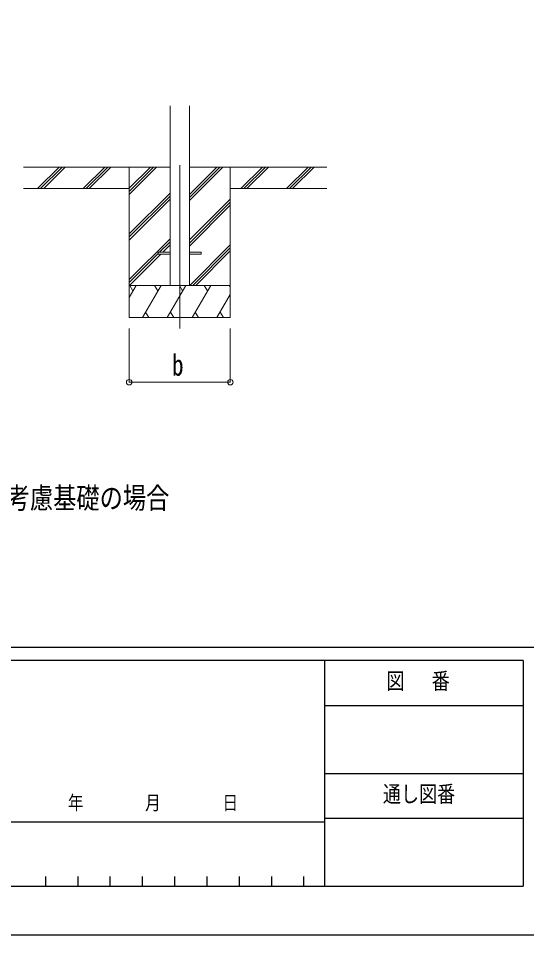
# Model space of a CAD drawing. Units: millimetres, scale not verified. Extents: x -12615 to 12615, y -8910 to 8910.
# Drawn here: x 8229 to 10592, y -8910 to -4650 of the extents above; entities that cross this region are included whole.
import ezdxf
from ezdxf.enums import TextEntityAlignment as Align

# ---------------------------------------------------------------- set-up
doc = ezdxf.new("R2010")
doc.units = ezdxf.units.MM
doc.header["$LTSCALE"] = 30
doc.layers.add('0-2_USER1', color=92, linetype='Continuous')
doc.layers.add('0-7_YKK_ZWAK', color=134, linetype='Continuous')
for name, color, linetype, lineweight in [('0-3_YKK_12', 40, 'Continuous', 18), ('0-4_YKK_13', 120, 'Continuous', 18), ('0-5_YKK_A1', 120, 'Continuous', 18), ('0-6_YKK_D', 200, 'Continuous', 18)]:
    doc.layers.add(name, color=color, linetype=linetype, lineweight=lineweight)
doc.styles.add('ＭＳ ゴシック', font='')
doc.styles.get('ＭＳ ゴシック').set_extended_font_data('MS Gothic')

msp = doc.modelspace()

# ---------------------------------------------------------------- linework, layer by layer
at = {"layer": '0-3_YKK_12'}
msp.add_line((8979.46, -5332.37), (8979.46, -6091.58), dxfattribs=at)
at = {"layer": '0-4_YKK_13'}
for p, q in [((8879.46, -5737.08), (8879.46, -5746.08)), ((8879.46, -5737.08), (8934.26, -5737.08)), ((8879.46, -5746.08), (8934.26, -5746.08)), ((9024.66, -5737.08), (9079.46, -5737.08)), ((9024.66, -5746.08), (9079.46, -5746.08)), ((9079.46, -5737.08), (9079.46, -5746.08))]:
    msp.add_line(p, q, dxfattribs=at)
at = {"layer": '0-5_YKK_A1'}
for p, q in [((8934.26, -5056.23), (8934.26, -5891.58)), ((9024.66, -5056.23), (9024.66, -5891.58)), ((8934.26, -5341.58), (8253.51, -5341.58)), ((8320.19, -5440.17), (8418.79, -5341.58)), ((8332.93, -5441.58), (8432.93, -5341.58)), ((8347.08, -5441.58), (8447.08, -5341.58)), ((8532.33, -5440.17), (8630.92, -5341.58)), ((8545.07, -5441.58), (8645.07, -5341.58)), ((8559.21, -5441.58), (8659.21, -5341.58)), ((8744.46, -5341.58), (8744.46, -6041.58)), ((8744.46, -5468.46), (8871.34, -5341.58)), ((8744.46, -5454.32), (8857.2, -5341.58)), ((8744.46, -5440.17), (8843.06, -5341.58)), ((9024.66, -5496.63), (9179.71, -5341.58)), ((9024.66, -5482.48), (9165.57, -5341.58)), ((9024.66, -5468.34), (9151.42, -5341.58)), ((9024.66, -5341.58), (9662.67, -5341.58)), ((9214.46, -5341.58), (9214.46, -6041.58)), ((9263.56, -5441.58), (9363.56, -5341.58)), ((9277.7, -5441.58), (9377.7, -5341.58)), ((9291.84, -5441.58), (9391.84, -5341.58)), ((9475.69, -5441.58), (9575.69, -5341.58)), ((9489.83, -5441.58), (9589.83, -5341.58)), ((9503.97, -5441.58), (9603.97, -5341.58)), ((8744.46, -5441.58), (8253.51, -5441.58)), ((9214.46, -5441.58), (9662.67, -5441.58)), ((8744.46, -5652.3), (8934.26, -5462.51)), ((8744.46, -5666.45), (8934.26, -5476.65)), ((8744.46, -5680.59), (8934.26, -5490.79)), ((9024.66, -5680.47), (9214.46, -5490.67)), ((9024.66, -5694.61), (9214.46, -5504.82)), ((9024.66, -5708.76), (9214.46, -5518.96)), ((8744.46, -5864.44), (8934.26, -5674.64)), ((8885.96, -5737.08), (8934.26, -5688.78)), ((8900.1, -5737.08), (8934.26, -5702.92)), ((9025.68, -5891.58), (9214.46, -5702.8)), ((8744.46, -5878.58), (8879.46, -5743.58)), ((8745.6, -5891.58), (8891.1, -5746.08)), ((9039.83, -5891.58), (9214.46, -5716.95)), ((9053.97, -5891.58), (9214.46, -5731.09)), ((9214.46, -5891.58), (8744.46, -5891.58)), ((8744.46, -5947.75), (8776.89, -5891.58)), ((8761.89, -5917.56), (8746.88, -5891.58)), ((8805.76, -6041.58), (8892.36, -5891.58)), ((8877.36, -5917.56), (8862.36, -5891.58)), ((8921.23, -6041.58), (9007.83, -5891.58)), ((8992.83, -5917.56), (8977.83, -5891.58)), ((9036.7, -6041.58), (9123.3, -5891.58)), ((9108.3, -5917.56), (9093.3, -5891.58)), ((9214.46, -5901.44), (9208.77, -5891.58)), ((9152.17, -6041.58), (9214.46, -5933.68)), ((8744.46, -6041.58), (9214.46, -6041.58)), ((8820.75, -6015.6), (8835.75, -6041.58)), ((8936.22, -6015.6), (8951.22, -6041.58)), ((9051.69, -6015.6), (9066.69, -6041.58)), ((9167.16, -6015.6), (9182.16, -6041.58))]:
    msp.add_line(p, q, dxfattribs=at)
at = {"layer": '0-6_YKK_D'}
for p, q in [((8744.46, -6091.58), (8744.46, -6342.58)), ((9214.46, -6091.58), (9214.46, -6342.58)), ((8744.46, -6341.58), (9214.46, -6341.58))]:
    msp.add_line(p, q, dxfattribs=at)
for centre in [(8744.46, -6341.58), (9214.46, -6341.58)]:
    msp.add_circle(centre, 12.75, dxfattribs=at)
at = {"layer": '0-7_YKK_ZWAK'}
for p, q in [((11685.06, -7575), (-11714.94, -7575)), ((9652.56, -7635), (6555.06, -7635)), ((9652.56, -7635), (9652.56, -8685)), ((10575.06, -7635), (9652.56, -7635)), ((10575.06, -7635), (10575.06, -8685)), ((9652.56, -7845), (10575.06, -7845)), ((9652.56, -8160), (10575.06, -8160)), ((6555.06, -8385), (9652.56, -8385)), ((10575.06, -8370), (9652.56, -8370)), ((8355.06, -8640), (8355.06, -8685)), ((8505.06, -8640), (8505.06, -8685)), ((8655.06, -8640), (8655.06, -8685)), ((8805.06, -8640), (8805.06, -8685)), ((8955.06, -8640), (8955.06, -8685)), ((9105.06, -8640), (9105.06, -8685)), ((9255.06, -8640), (9255.06, -8685)), ((9405.06, -8640), (9405.06, -8685)), ((9555.06, -8640), (9555.06, -8685)), ((6555.06, -8685), (9652.56, -8685)), ((9652.56, -8685), (10575.06, -8685))]:
    msp.add_line(p, q, dxfattribs=at)
msp.add_lwpolyline([(-12615, -8910), (12615, -8910), (12615, 8910), (-12615, 8910)], close=True, dxfattribs=at)

# ---------------------------------------------------------------- texts
at = {"layer": '0-2_USER1', "style": 'ＭＳ ゴシック', "width": 0.8}
msp.add_text('土間コンクリート考慮基礎の場合', height=98.97, dxfattribs=at).set_placement((7311.02, -6958.81), align=Align.BOTTOM_LEFT)
at = {"layer": '0-6_YKK_D', "style": 'ＭＳ ゴシック', "width": 0.8}
msp.add_text('b', height=98.97, dxfattribs=at).set_placement((8943.46, -6340.78), align=Align.BOTTOM_LEFT)
at = {"layer": '0-7_YKK_ZWAK', "style": 'ＭＳ ゴシック', "width": 0.8}
for s, height, p in [('図\u3000 番', 76.98, (9940.21, -7792.5)), ('通し図番', 76.98, (9923.41, -8317.5)), ('年        月        日', 65.98, (8459.72, -8349.64))]:
    msp.add_text(s, height=height, dxfattribs=at).set_placement(p, align=Align.BOTTOM_LEFT)

doc.saveas('drawing.dxf')
